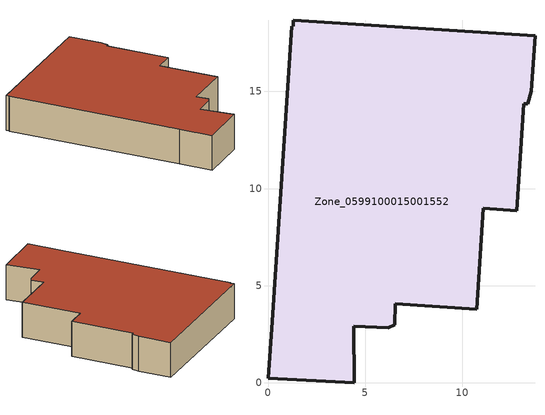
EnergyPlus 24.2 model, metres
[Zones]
Zone_0599100015001552
 floor ground (C_G): 1.22,18.36 1.29,18.36 1.3,18.68 13.74,17.86 13.55,15.02 13.36,14.36 13.16,14.38 12.79,8.87 11.08,8.98 10.74,3.8 6.54,4.07 6.51,2.99 6.18,2.84 4.41,2.91 4.43,0 0,0.23 0.22,3.18 z0.87
 wall outside (C_F): 13.74,17.86 1.3,18.68 1.29,18.36 1.22,18.36 0.22,3.18 0,0.23 4.43,0 4.41,2.91 6.18,2.84 6.51,2.99 6.54,4.07 10.74,3.8 11.08,8.98 12.79,8.87 13.16,14.38 13.36,14.36 13.55,15.02 13.74,17.86 z0.87:4
 roof outside (C_R): 1.29,18.36 1.22,18.36 0.22,3.18 0,0.23 4.43,0 4.41,2.91 6.18,2.84 6.51,2.99 6.54,4.07 10.74,3.8 11.08,8.98 12.79,8.87 13.16,14.38 13.36,14.36 13.55,15.02 13.74,17.86 1.3,18.68 z4
[BUILDING]
Pand.0599100015001552: North Axis=0; Terrain=City; Loads Convergence Tolerance Value=0.04; Temperature Convergence Tolerance Value=0.4; Solar Distribution=FullExterior; Maximum Number of Warmup Days=25; Minimum Number of Warmup Days=1
[Site:Location]
Rotterdam.The.Hague.AP_ZH_NLD Design_Conditions: Latitude=51.96; Longitude=4.45; Time Zone=1; Elevation=-4.5
[SITE:GROUNDTEMPERATURE:BUILDINGSURFACE]
18, 18, 18, 18, 18, 18, 18, 18, 18, 18, 18, 18
[MATERIAL] Thermal Absorptance=0.9; Solar Absorptance=0.7; Visible Absorptance=0.7
Name | Roughness | Thickness | Conductivity | Density | Specific Heat
G.D.1965 | MediumSmooth | 0.15 | 1 | 540 | 1210
F.D.1965 | Rough | 0.3 | 0.857143 | 1920 | 840
R.D.1965 | MediumRough | 0.2 | 0.08 | 1500 | 1000
[CONSTRUCTION]
C_G: G.D.1965
C_F: F.D.1965
C_R: R.D.1965
[ZONE]
Zone_0599100015001552: Type=1; Multiplier=1; Ceiling Height=Autocalculate; Volume=Autocalculate; Floor Area=autocalculate; Part of Total Floor Area=Yes
[ZONEINFILTRATION:DESIGNFLOWRATE]
Infil_Zone_0599100015001552: Zone or ZoneList or Space or SpaceList=Zone_0599100015001552; Schedule=AlwaysOn; Design Flow Rate Calculation Method=Flow/Area; Flow Rate per Floor Area=0.0042; Constant Term Coefficient=1; Temperature Term Coefficient=0; Velocity Term Coefficient=0; Velocity Squared Term Coefficient=0
[HVACTEMPLATE:ZONE:IDEALLOADSAIRSYSTEM]
Zone_0599100015001552: Maximum Heating Supply Air Temperature=50; Minimum Cooling Supply Air Temperature=13; Maximum Heating Supply Air Humidity Ratio=0.0156; Minimum Cooling Supply Air Humidity Ratio=0.0077; Heating Limit=NoLimit; Cooling Limit=NoLimit; Dehumidification Control Type=ConstantSensibleHeatRatio; Cooling Sensible Heat Ratio=0.7; Dehumidification Setpoint=60; Humidification Control Type=None; Humidification Setpoint=30; Outdoor Air Method=None; Outdoor Air Flow Rate per Person=0.00944; Outdoor Air Flow Rate per Zone Floor Area=0; Outdoor Air Flow Rate per Zone=0; Demand Controlled Ventilation Type=None; Outdoor Air Economizer Type=NoEconomizer; Heat Recovery Type=None; Sensible Heat Recovery Effectiveness=0.7; Latent Heat Recovery Effectiveness=0.65
[ZONECONTROL:THERMOSTAT]
ThermostatControl_Zone_0599100015001552: Zone or ZoneList=Zone_0599100015001552; Control Type Schedule=DualSetpointControlType; Control 1=Thermostat_Zone_0599100015001552; Temperature Difference Between Cutout And Setpoint=0
[THERMOSTATSETPOINT:DUALSETPOINT]
Thermostat_Zone_0599100015001552: Heating Setpoint Temperature Schedule=HeatingSetpoint_Zone_0599100015001552; Cooling Setpoint Temperature Schedule=CoolingSetpoint_Zone_0599100015001552
[SCHEDULE:COMPACT]
HeatingSetpoint_Zone_0599100015001552: Through: 12/31, For: AllDays, Until: 24:00, 21
CoolingSetpoint_Zone_0599100015001552: Through: 12/31, For: AllDays, Until: 24:00, 24
DualSetpointControlType: Through: 12/31, For: AllDays, Until: 24:00, 4
AlwaysOn: Through: 12/31, For: AllDays, Until: 24:00, 1
